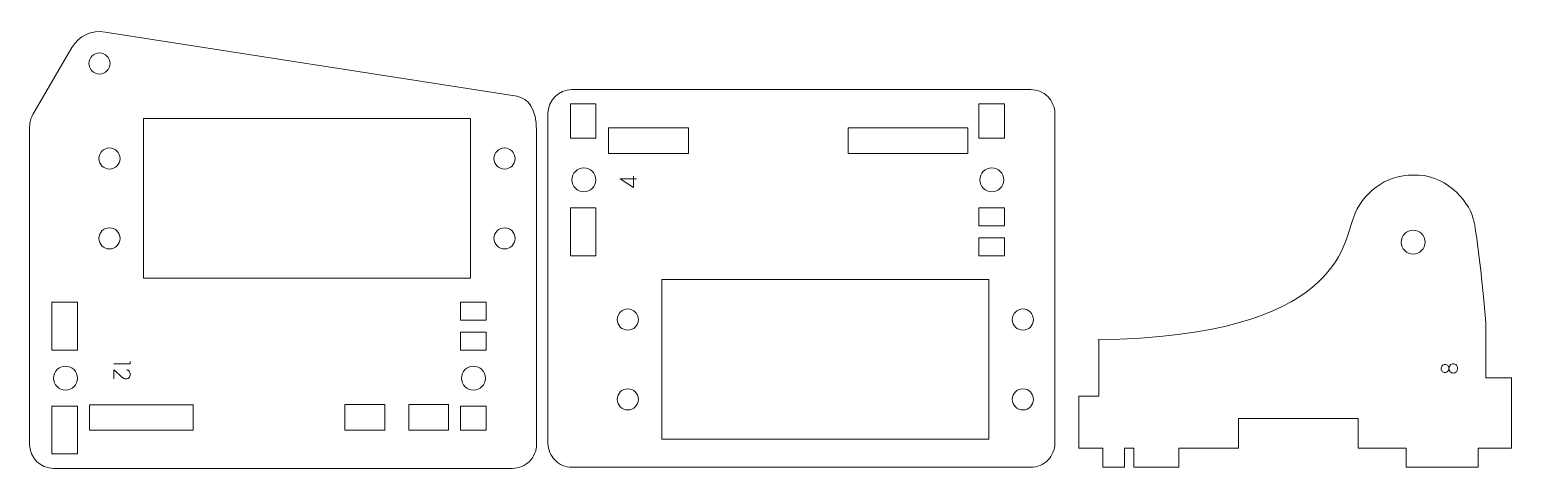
# Model space of a CAD drawing. Header units: centimetres. Extents: x -8.7 to 9.9, y -20.6 to -15.1.
import ezdxf

# ---------------------------------------------------------------- set-up
doc = ezdxf.new("R2010")
doc.units = ezdxf.units.CM
doc.header["$MEASUREMENT"] = 0
doc.layers.add('Layer 1', color=7, linetype='Continuous')

msp = doc.modelspace()

# ---------------------------------------------------------------- linework, layer by layer
at = {"layer": 'Layer 1', "color": 250, "lineweight": 9}
for points in [[(-7.26791, -18.22147), (-3.16791, -18.22147), (-3.16791, -16.22147), (-7.26791, -16.22147)], [(-0.77351, -20.23793), (3.32649, -20.23793), (3.32649, -18.23793), (-0.77351, -18.23793)]]:
    msp.add_lwpolyline(points, close=True, dxfattribs=at)
for centre in [(-7.69291, -16.72147), (-2.74291, -16.72147), (-7.69291, -17.72147), (-2.74291, -17.72147), (-1.19851, -18.73793), (3.75149, -18.73793), (-1.19851, -19.73793), (3.75149, -19.73793)]:
    msp.add_circle(centre, 0.1325, dxfattribs=at)
for points, knots in [([(-2.34291, -20.30147), (-2.34289, -20.38103), (-2.37451, -20.45733), (-2.43077, -20.51359), (-2.43077, -20.51359), (-2.48703, -20.56985), (-2.56333, -20.60146), (-2.64291, -20.60146), (-2.64291, -20.60146), (-2.64291, -20.60146), (-8.39291, -20.60146), (-8.39291, -20.60146), (-8.39291, -20.60146), (-8.55859, -20.60146), (-8.6929, -20.46714), (-8.6929, -20.30147), (-8.6929, -20.30147), (-8.6929, -20.30147), (-8.69291, -16.32147), (-8.69291, -16.32147), (-8.69291, -16.32147), (-8.69291, -16.26853), (-8.6789, -16.21656), (-8.65232, -16.17079), (-8.65232, -16.17079), (-8.65232, -16.17079), (-8.16403, -15.33009), (-8.16403, -15.33009), (-8.16403, -15.33009), (-8.07915, -15.18396), (-7.91159, -15.10692), (-7.74541, -15.13766), (-7.74541, -15.13766), (-7.74541, -15.13766), (-2.58836, -15.94117), (-2.58836, -15.94117), (-2.58836, -15.94117), (-2.44612, -15.96747), (-2.34289, -16.09153), (-2.34289, -16.38618), (-2.34289, -16.38618), (-2.34289, -16.38618), (-2.34291, -20.30147), (-2.34291, -20.30147)], [0, 0, 0, 0, 0.08333333, 0.08333333, 0.08333333, 0.08333333, 0.16666667, 0.16666667, 0.16666667, 0.16666667, 0.25, 0.25, 0.25, 0.25, 0.33333333, 0.33333333, 0.33333333, 0.33333333, 0.41666667, 0.41666667, 0.41666667, 0.41666667, 0.5, 0.5, 0.5, 0.5, 0.58333333, 0.58333333, 0.58333333, 0.58333333, 0.66666667, 0.66666667, 0.66666667, 0.66666667, 0.75, 0.75, 0.75, 0.75, 0.83333333, 0.83333333, 0.83333333, 0.83333333, 1, 1, 1, 1]), ([(-7.95064, -15.53099), (-7.95064, -15.45782), (-7.89131, -15.39849), (-7.81814, -15.39849), (-7.81814, -15.39849), (-7.74496, -15.39849), (-7.68564, -15.45781), (-7.68564, -15.53099), (-7.68564, -15.53099), (-7.68564, -15.60417), (-7.74496, -15.66349), (-7.81814, -15.66349), (-7.81814, -15.66349), (-7.89131, -15.66349), (-7.95064, -15.60417), (-7.95064, -15.53099)], [0, 0, 0, 0, 0.2, 0.2, 0.2, 0.2, 0.4, 0.4, 0.4, 0.4, 0.6, 0.6, 0.6, 0.6, 1, 1, 1, 1]), ([(-2.19849, -16.15793), (-2.19851, -16.15793), (-2.19851, -20.28793), (-2.19851, -20.28793), (-2.19851, -20.28793), (-2.19851, -20.3675), (-2.1669, -20.44381), (-2.11064, -20.50007), (-2.11064, -20.50007), (-2.05438, -20.55633), (-1.97807, -20.58793), (-1.89851, -20.58793), (-1.89851, -20.58793), (-1.89851, -20.58793), (3.85149, -20.58793), (3.85149, -20.58793), (3.85149, -20.58793), (3.93106, -20.58793), (4.00738, -20.55633), (4.06364, -20.50007), (4.06364, -20.50007), (4.1199, -20.44381), (4.15149, -20.3675), (4.15149, -20.28793), (4.15149, -20.28793), (4.15149, -20.28793), (4.15149, -16.15793), (4.15149, -16.15793), (4.15149, -16.15793), (4.15149, -16.07837), (4.1199, -16.00207), (4.06364, -15.94581), (4.06364, -15.94581), (4.00738, -15.88955), (3.93106, -15.85794), (3.85149, -15.85794), (3.85149, -15.85794), (3.85149, -15.85794), (-1.89851, -15.85794), (-1.89851, -15.85794), (-1.89851, -15.85794), (-2.06419, -15.85794), (-2.19849, -15.99226), (-2.19849, -16.15793)], [0, 0, 0, 0, 0.08333333, 0.08333333, 0.08333333, 0.08333333, 0.16666667, 0.16666667, 0.16666667, 0.16666667, 0.25, 0.25, 0.25, 0.25, 0.33333333, 0.33333333, 0.33333333, 0.33333333, 0.41666667, 0.41666667, 0.41666667, 0.41666667, 0.5, 0.5, 0.5, 0.5, 0.58333333, 0.58333333, 0.58333333, 0.58333333, 0.66666667, 0.66666667, 0.66666667, 0.66666667, 0.75, 0.75, 0.75, 0.75, 0.83333333, 0.83333333, 0.83333333, 0.83333333, 1, 1, 1, 1]), ([(-1.91851, -16.46793), (-1.91851, -16.46793), (-1.91851, -16.03793), (-1.91851, -16.03793), (-1.91851, -16.03793), (-1.91851, -16.03793), (-1.59851, -16.03793), (-1.59851, -16.03793), (-1.59851, -16.03793), (-1.59851, -16.03793), (-1.59851, -16.46793), (-1.59851, -16.46793), (-1.59851, -16.46793), (-1.59851, -16.46793), (-1.91851, -16.46793), (-1.91851, -16.46793)], [0, 0, 0, 0, 0.2, 0.2, 0.2, 0.2, 0.4, 0.4, 0.4, 0.4, 0.6, 0.6, 0.6, 0.6, 1, 1, 1, 1]), ([(3.52149, -16.03793), (3.52149, -16.03793), (3.52149, -16.46793), (3.52149, -16.46793), (3.52149, -16.46793), (3.52149, -16.46793), (3.20149, -16.46793), (3.20149, -16.46793), (3.20149, -16.46793), (3.20149, -16.46793), (3.20149, -16.03793), (3.20149, -16.03793), (3.20149, -16.03793), (3.20149, -16.03793), (3.52149, -16.03793), (3.52149, -16.03793)], [0, 0, 0, 0, 0.2, 0.2, 0.2, 0.2, 0.4, 0.4, 0.4, 0.4, 0.6, 0.6, 0.6, 0.6, 1, 1, 1, 1]), ([(-0.43851, -16.33793), (-0.43851, -16.33793), (-0.43851, -16.65793), (-0.43851, -16.65793), (-0.43851, -16.65793), (-0.43851, -16.65793), (-1.43851, -16.65793), (-1.43851, -16.65793), (-1.43851, -16.65793), (-1.43851, -16.65793), (-1.43851, -16.33793), (-1.43851, -16.33793), (-1.43851, -16.33793), (-1.43851, -16.33793), (-0.43851, -16.33793), (-0.43851, -16.33793)], [0, 0, 0, 0, 0.2, 0.2, 0.2, 0.2, 0.4, 0.4, 0.4, 0.4, 0.6, 0.6, 0.6, 0.6, 1, 1, 1, 1]), ([(1.56149, -16.33793), (1.56149, -16.33793), (3.06149, -16.33793), (3.06149, -16.33793), (3.06149, -16.33793), (3.06149, -16.33793), (3.06149, -16.65793), (3.06149, -16.65793), (3.06149, -16.65793), (3.06149, -16.65793), (1.56149, -16.65793), (1.56149, -16.65793), (1.56149, -16.65793), (1.56149, -16.65793), (1.56149, -16.33793), (1.56149, -16.33793)], [0, 0, 0, 0, 0.2, 0.2, 0.2, 0.2, 0.4, 0.4, 0.4, 0.4, 0.6, 0.6, 0.6, 0.6, 1, 1, 1, 1]), ([(-1.89849, -16.98793), (-1.8985, -17.07078), (-1.83135, -17.13792), (-1.74851, -17.13792), (-1.74851, -17.13792), (-1.66566, -17.13793), (-1.59852, -17.07078), (-1.59852, -16.98794), (-1.59852, -16.98794), (-1.59851, -16.90509), (-1.66566, -16.83795), (-1.7485, -16.83794), (-1.7485, -16.83794), (-1.83135, -16.83794), (-1.89849, -16.90509), (-1.89849, -16.98793)], [0, 0, 0, 0, 0.2, 0.2, 0.2, 0.2, 0.4, 0.4, 0.4, 0.4, 0.6, 0.6, 0.6, 0.6, 1, 1, 1, 1]), ([(3.21151, -16.98793), (3.2115, -17.07078), (3.27865, -17.13793), (3.3615, -17.13793), (3.3615, -17.13793), (3.44434, -17.13794), (3.51148, -17.07078), (3.51148, -16.98794), (3.51148, -16.98794), (3.5115, -16.90509), (3.44434, -16.83794), (3.3615, -16.83793), (3.3615, -16.83793), (3.27865, -16.83793), (3.21151, -16.90509), (3.21151, -16.98793)], [0, 0, 0, 0, 0.2, 0.2, 0.2, 0.2, 0.4, 0.4, 0.4, 0.4, 0.6, 0.6, 0.6, 0.6, 1, 1, 1, 1]), ([(-1.29452, -16.97452), (-1.29452, -16.97452), (-1.12829, -17.08571), (-1.12829, -17.08571), (-1.12829, -17.08571), (-1.12829, -17.08571), (-1.12829, -16.9415), (-1.12829, -16.9415), (-1.12829, -16.9415), (-1.12829, -16.9415), (-1.12829, -17.08571), (-1.12829, -17.08571), (-1.12829, -17.08571), (-1.12829, -17.08571), (-1.29452, -16.97452), (-1.29452, -16.97452), (-1.29452, -16.97452), (-1.29452, -16.97452), (-1.08991, -16.97452), (-1.08991, -16.97452), (-1.08991, -16.97452), (-1.08991, -16.97452), (-1.29452, -16.97452), (-1.29452, -16.97452)], [0, 0, 0, 0, 0.14285714, 0.14285714, 0.14285714, 0.14285714, 0.28571429, 0.28571429, 0.28571429, 0.28571429, 0.42857143, 0.42857143, 0.42857143, 0.42857143, 0.57142857, 0.57142857, 0.57142857, 0.57142857, 0.71428571, 0.71428571, 0.71428571, 0.71428571, 1, 1, 1, 1]), ([(9.87149, -19.46793), (9.87149, -19.46793), (9.8515, -19.46793), (9.8515, -19.46793), (9.8515, -19.46793), (9.8515, -19.46793), (9.5515, -19.46793), (9.5515, -19.46793), (9.5515, -19.46793), (9.5515, -19.46793), (9.5515, -18.77793), (9.5515, -18.77793), (9.5515, -18.77793), (9.45692, -17.69996), (9.39482, -17.46653), (9.39398, -17.47545), (9.39398, -17.47545), (9.33107, -17.22899), (9.01653, -16.90796), (8.64148, -16.92755), (8.64148, -16.92755), (8.29378, -16.92755), (7.99851, -17.15211), (7.89278, -17.46408), (7.89278, -17.46408), (7.76909, -17.78232), (7.71684, -18.95068), (4.6915, -18.99116), (4.6915, -18.99116), (4.6915, -18.99116), (4.70149, -18.99116), (4.70149, -18.99116), (4.70149, -18.99116), (4.70149, -18.99116), (4.70149, -19.69794), (4.70149, -19.69794), (4.70149, -19.69794), (4.70149, -19.69794), (4.45148, -19.69794), (4.45149, -19.69794), (4.45149, -19.69794), (4.45149, -19.69794), (4.45149, -20.34793), (4.45149, -20.34793), (4.45149, -20.34793), (4.45148, -20.34793), (4.75364, -20.34793), (4.75364, -20.34793), (4.75364, -20.34793), (4.75364, -20.34793), (4.75364, -20.58793), (4.75364, -20.58792), (4.75364, -20.58792), (4.75364, -20.58792), (5.02364, -20.58792), (5.02364, -20.58792), (5.02364, -20.58792), (5.02364, -20.58792), (5.02364, -20.34792), (5.02364, -20.34792), (5.02364, -20.34792), (5.02364, -20.34793), (5.14148, -20.34793), (5.14148, -20.34793), (5.14148, -20.34793), (5.14148, -20.34793), (5.14148, -20.58793), (5.14148, -20.58793), (5.14148, -20.58793), (5.14148, -20.58793), (5.70364, -20.58793), (5.70364, -20.58793), (5.70364, -20.58793), (5.70364, -20.58793), (5.70364, -20.34793), (5.70364, -20.34793), (5.70364, -20.34793), (5.70364, -20.34793), (6.45021, -20.34793), (6.45021, -20.34793), (6.45021, -20.34793), (6.45021, -20.34793), (6.45149, -20.34793), (6.45149, -20.34793), (6.45149, -20.34793), (6.45149, -20.34793), (6.45149, -19.97791), (6.45149, -19.97791), (6.45149, -19.97791), (6.45149, -19.97791), (7.95149, -19.97791), (7.95149, -19.97791), (7.95149, -19.97791), (7.95149, -19.97791), (7.95149, -20.34791), (7.95149, -20.34791), (7.95149, -20.34791), (7.95149, -20.34791), (8.5554, -20.34791), (8.5554, -20.34791), (8.5554, -20.34791), (8.5554, -20.34791), (8.5554, -20.58793), (8.5554, -20.58793), (8.5554, -20.58793), (8.5554, -20.58793), (9.45543, -20.58793), (9.45543, -20.58793), (9.45543, -20.58793), (9.45543, -20.58793), (9.45543, -20.34793), (9.45543, -20.34793), (9.45543, -20.34793), (9.45543, -20.34793), (9.87149, -20.34793), (9.87149, -20.34793), (9.87149, -20.34793), (9.87149, -20.34793), (9.87149, -19.46793), (9.87149, -19.46793)], [0, 0, 0, 0, 0.03225806, 0.03225806, 0.03225806, 0.03225806, 0.06451613, 0.06451613, 0.06451613, 0.06451613, 0.09677419, 0.09677419, 0.09677419, 0.09677419, 0.12903226, 0.12903226, 0.12903226, 0.12903226, 0.16129032, 0.16129032, 0.16129032, 0.16129032, 0.19354839, 0.19354839, 0.19354839, 0.19354839, 0.22580645, 0.22580645, 0.22580645, 0.22580645, 0.25806452, 0.25806452, 0.25806452, 0.25806452, 0.29032258, 0.29032258, 0.29032258, 0.29032258, 0.32258065, 0.32258065, 0.32258065, 0.32258065, 0.35483871, 0.35483871, 0.35483871, 0.35483871, 0.38709677, 0.38709677, 0.38709677, 0.38709677, 0.41935484, 0.41935484, 0.41935484, 0.41935484, 0.4516129, 0.4516129, 0.4516129, 0.4516129, 0.48387097, 0.48387097, 0.48387097, 0.48387097, 0.51612903, 0.51612903, 0.51612903, 0.51612903, 0.5483871, 0.5483871, 0.5483871, 0.5483871, 0.58064516, 0.58064516, 0.58064516, 0.58064516, 0.61290323, 0.61290323, 0.61290323, 0.61290323, 0.64516129, 0.64516129, 0.64516129, 0.64516129, 0.67741935, 0.67741935, 0.67741935, 0.67741935, 0.70967742, 0.70967742, 0.70967742, 0.70967742, 0.74193548, 0.74193548, 0.74193548, 0.74193548, 0.77419355, 0.77419355, 0.77419355, 0.77419355, 0.80645161, 0.80645161, 0.80645161, 0.80645161, 0.83870968, 0.83870968, 0.83870968, 0.83870968, 0.87096774, 0.87096774, 0.87096774, 0.87096774, 0.90322581, 0.90322581, 0.90322581, 0.90322581, 0.93548387, 0.93548387, 0.93548387, 0.93548387, 1, 1, 1, 1]), ([(-1.91853, -17.33791), (-1.91853, -17.33791), (-1.91853, -17.93791), (-1.91853, -17.93791), (-1.91853, -17.93791), (-1.91853, -17.93791), (-1.59853, -17.93791), (-1.59853, -17.93791), (-1.59853, -17.93791), (-1.59853, -17.93791), (-1.59853, -17.33791), (-1.59853, -17.33791), (-1.59853, -17.33791), (-1.59853, -17.33791), (-1.91853, -17.33791), (-1.91853, -17.33791)], [0, 0, 0, 0, 0.2, 0.2, 0.2, 0.2, 0.4, 0.4, 0.4, 0.4, 0.6, 0.6, 0.6, 0.6, 1, 1, 1, 1]), ([(3.20149, -17.56262), (3.20149, -17.56262), (3.20149, -17.33793), (3.20149, -17.33793), (3.20149, -17.33793), (3.20149, -17.33793), (3.52149, -17.33793), (3.52149, -17.33793), (3.52149, -17.33793), (3.52149, -17.33793), (3.52149, -17.56262), (3.52149, -17.56262), (3.52149, -17.56262), (3.52149, -17.56262), (3.20149, -17.56262), (3.20149, -17.56262)], [0, 0, 0, 0, 0.2, 0.2, 0.2, 0.2, 0.4, 0.4, 0.4, 0.4, 0.6, 0.6, 0.6, 0.6, 1, 1, 1, 1]), ([(8.79148, -17.76793), (8.79149, -17.68508), (8.72434, -17.61794), (8.6415, -17.61794), (8.6415, -17.61794), (8.55865, -17.61793), (8.49151, -17.68508), (8.49151, -17.76792), (8.49151, -17.76792), (8.4915, -17.85077), (8.55865, -17.91791), (8.64149, -17.91792), (8.64149, -17.91792), (8.72434, -17.91792), (8.79148, -17.85077), (8.79148, -17.76793)], [0, 0, 0, 0, 0.2, 0.2, 0.2, 0.2, 0.4, 0.4, 0.4, 0.4, 0.6, 0.6, 0.6, 0.6, 1, 1, 1, 1]), ([(3.52149, -17.71324), (3.52149, -17.71324), (3.52149, -17.93793), (3.52149, -17.93793), (3.52149, -17.93793), (3.52149, -17.93793), (3.20149, -17.93793), (3.20149, -17.93793), (3.20149, -17.93793), (3.20149, -17.93793), (3.20149, -17.71324), (3.20149, -17.71324), (3.20149, -17.71324), (3.20149, -17.71324), (3.52149, -17.71324), (3.52149, -17.71324)], [0, 0, 0, 0, 0.2, 0.2, 0.2, 0.2, 0.4, 0.4, 0.4, 0.4, 0.6, 0.6, 0.6, 0.6, 1, 1, 1, 1]), ([(-8.09291, -19.12147), (-8.09291, -19.12147), (-8.09291, -18.52147), (-8.09291, -18.52147), (-8.09291, -18.52147), (-8.09291, -18.52147), (-8.41291, -18.52147), (-8.41291, -18.52147), (-8.41291, -18.52147), (-8.41291, -18.52147), (-8.41291, -19.12147), (-8.41291, -19.12147), (-8.41291, -19.12147), (-8.41291, -19.12147), (-8.09291, -19.12147), (-8.09291, -19.12147)], [0, 0, 0, 0, 0.2, 0.2, 0.2, 0.2, 0.4, 0.4, 0.4, 0.4, 0.6, 0.6, 0.6, 0.6, 1, 1, 1, 1]), ([(-2.9729, -18.52085), (-2.9729, -18.52085), (-2.9729, -18.52147), (-2.9729, -18.52147), (-2.9729, -18.52147), (-2.9729, -18.52147), (-3.29291, -18.52147), (-3.29291, -18.52147), (-3.29291, -18.52147), (-3.29291, -18.52147), (-3.29291, -18.74616), (-3.29291, -18.74616), (-3.29291, -18.74616), (-3.29291, -18.74616), (-2.9729, -18.74616), (-2.9729, -18.74616), (-2.9729, -18.74616), (-2.9729, -18.74616), (-2.9729, -18.52085), (-2.9729, -18.52085)], [0, 0, 0, 0, 0.16666667, 0.16666667, 0.16666667, 0.16666667, 0.33333333, 0.33333333, 0.33333333, 0.33333333, 0.5, 0.5, 0.5, 0.5, 0.66666667, 0.66666667, 0.66666667, 0.66666667, 1, 1, 1, 1]), ([(-3.29291, -18.89616), (-3.29291, -18.89616), (-3.29291, -18.89678), (-3.29291, -18.89678), (-3.29291, -18.89678), (-3.29291, -18.89678), (-3.29291, -19.12147), (-3.29291, -19.12147), (-3.29291, -19.12147), (-3.29291, -19.12147), (-2.9729, -19.12147), (-2.9729, -19.12147), (-2.9729, -19.12147), (-2.9729, -19.12147), (-2.9729, -18.89616), (-2.9729, -18.89616), (-2.9729, -18.89616), (-2.9729, -18.89616), (-3.29291, -18.89616), (-3.29291, -18.89616)], [0, 0, 0, 0, 0.16666667, 0.16666667, 0.16666667, 0.16666667, 0.33333333, 0.33333333, 0.33333333, 0.33333333, 0.5, 0.5, 0.5, 0.5, 0.66666667, 0.66666667, 0.66666667, 0.66666667, 1, 1, 1, 1]), ([(-7.43381, -19.29374), (-7.43381, -19.29374), (-7.43381, -19.26467), (-7.43381, -19.26467), (-7.43381, -19.26467), (-7.43381, -19.26467), (-7.43381, -19.29374), (-7.43381, -19.29374), (-7.43381, -19.29374), (-7.43381, -19.29374), (-7.63701, -19.29374), (-7.63701, -19.29374), (-7.63701, -19.29374), (-7.63701, -19.29374), (-7.43381, -19.29374), (-7.43381, -19.29374)], [0, 0, 0, 0, 0.2, 0.2, 0.2, 0.2, 0.4, 0.4, 0.4, 0.4, 0.6, 0.6, 0.6, 0.6, 1, 1, 1, 1]), ([(9.08974, -19.35021), (9.08974, -19.35717), (9.08847, -19.36376), (9.08593, -19.36997), (9.08593, -19.36997), (9.08339, -19.37618), (9.07991, -19.38159), (9.07549, -19.3862), (9.07549, -19.3862), (9.07106, -19.39081), (9.06594, -19.39447), (9.0601, -19.3972), (9.0601, -19.3972), (9.05427, -19.39993), (9.04797, -19.40129), (9.0412, -19.40129), (9.0412, -19.40129), (9.03442, -19.40129), (9.02807, -19.39993), (9.02215, -19.3972), (9.02215, -19.3972), (9.01622, -19.39447), (9.01105, -19.39081), (9.00662, -19.3862), (9.00662, -19.3862), (9.0022, -19.38159), (8.99872, -19.37618), (8.99618, -19.36997), (8.99618, -19.36997), (8.99364, -19.36376), (8.99237, -19.35717), (8.99237, -19.35021), (8.99237, -19.35021), (8.99237, -19.34325), (8.99364, -19.33667), (8.99618, -19.33046), (8.99618, -19.33046), (8.99872, -19.32425), (9.0022, -19.31884), (9.00662, -19.31423), (9.00662, -19.31423), (9.01105, -19.30962), (9.01622, -19.30595), (9.02215, -19.30322), (9.02215, -19.30322), (9.02807, -19.3005), (9.03442, -19.29913), (9.0412, -19.29913), (9.0412, -19.29913), (9.04797, -19.29913), (9.05427, -19.3005), (9.0601, -19.30322), (9.0601, -19.30322), (9.06594, -19.30595), (9.07106, -19.30962), (9.07549, -19.31423), (9.07549, -19.31423), (9.07991, -19.31884), (9.08339, -19.32425), (9.08593, -19.33046), (9.08593, -19.33046), (9.08847, -19.33667), (9.08974, -19.34325), (9.08974, -19.35021)], [0, 0, 0, 0, 0.05882353, 0.05882353, 0.05882353, 0.05882353, 0.11764706, 0.11764706, 0.11764706, 0.11764706, 0.17647059, 0.17647059, 0.17647059, 0.17647059, 0.23529412, 0.23529412, 0.23529412, 0.23529412, 0.29411765, 0.29411765, 0.29411765, 0.29411765, 0.35294118, 0.35294118, 0.35294118, 0.35294118, 0.41176471, 0.41176471, 0.41176471, 0.41176471, 0.47058824, 0.47058824, 0.47058824, 0.47058824, 0.52941176, 0.52941176, 0.52941176, 0.52941176, 0.58823529, 0.58823529, 0.58823529, 0.58823529, 0.64705882, 0.64705882, 0.64705882, 0.64705882, 0.70588235, 0.70588235, 0.70588235, 0.70588235, 0.76470588, 0.76470588, 0.76470588, 0.76470588, 0.82352941, 0.82352941, 0.82352941, 0.82352941, 0.88235294, 0.88235294, 0.88235294, 0.88235294, 1, 1, 1, 1]), ([(9.08974, -19.35021), (9.08974, -19.35717), (9.08847, -19.36376), (9.08593, -19.36997), (9.08593, -19.36997), (9.08339, -19.37618), (9.07991, -19.38159), (9.07549, -19.3862), (9.07549, -19.3862), (9.07106, -19.39081), (9.06594, -19.39447), (9.0601, -19.3972), (9.0601, -19.3972), (9.05427, -19.39993), (9.04797, -19.40129), (9.0412, -19.40129), (9.0412, -19.40129), (9.03442, -19.40129), (9.02807, -19.39993), (9.02215, -19.3972), (9.02215, -19.3972), (9.01622, -19.39447), (9.01105, -19.39081), (9.00662, -19.3862), (9.00662, -19.3862), (9.0022, -19.38159), (8.99872, -19.37618), (8.99618, -19.36997), (8.99618, -19.36997), (8.99364, -19.36376), (8.99237, -19.35717), (8.99237, -19.35021), (8.99237, -19.35021), (8.99237, -19.34325), (8.99364, -19.33667), (8.99618, -19.33046), (8.99618, -19.33046), (8.99872, -19.32425), (9.0022, -19.31884), (9.00662, -19.31423), (9.00662, -19.31423), (9.01105, -19.30962), (9.01622, -19.30595), (9.02215, -19.30322), (9.02215, -19.30322), (9.02807, -19.3005), (9.03442, -19.29913), (9.0412, -19.29913), (9.0412, -19.29913), (9.04797, -19.29913), (9.05427, -19.3005), (9.0601, -19.30322), (9.0601, -19.30322), (9.06594, -19.30595), (9.07106, -19.30962), (9.07549, -19.31423), (9.07549, -19.31423), (9.07991, -19.31884), (9.08339, -19.32425), (9.08593, -19.33046), (9.08593, -19.33046), (9.08847, -19.33667), (9.08974, -19.34325), (9.08974, -19.35021)], [0, 0, 0, 0, 0.05882353, 0.05882353, 0.05882353, 0.05882353, 0.11764706, 0.11764706, 0.11764706, 0.11764706, 0.17647059, 0.17647059, 0.17647059, 0.17647059, 0.23529412, 0.23529412, 0.23529412, 0.23529412, 0.29411765, 0.29411765, 0.29411765, 0.29411765, 0.35294118, 0.35294118, 0.35294118, 0.35294118, 0.41176471, 0.41176471, 0.41176471, 0.41176471, 0.47058824, 0.47058824, 0.47058824, 0.47058824, 0.52941176, 0.52941176, 0.52941176, 0.52941176, 0.58823529, 0.58823529, 0.58823529, 0.58823529, 0.64705882, 0.64705882, 0.64705882, 0.64705882, 0.70588235, 0.70588235, 0.70588235, 0.70588235, 0.76470588, 0.76470588, 0.76470588, 0.76470588, 0.82352941, 0.82352941, 0.82352941, 0.82352941, 0.88235294, 0.88235294, 0.88235294, 0.88235294, 1, 1, 1, 1]), ([(9.19811, -19.35021), (9.19811, -19.35812), (9.1967, -19.36555), (9.19388, -19.37251), (9.19388, -19.37251), (9.19105, -19.37947), (9.18715, -19.38558), (9.18216, -19.39085), (9.18216, -19.39085), (9.17718, -19.39612), (9.17139, -19.40026), (9.16481, -19.40327), (9.16481, -19.40327), (9.15822, -19.40628), (9.15126, -19.40779), (9.14392, -19.40779), (9.14392, -19.40779), (9.13659, -19.40779), (9.12962, -19.40628), (9.12304, -19.40327), (9.12304, -19.40327), (9.11645, -19.40026), (9.11072, -19.39612), (9.10582, -19.39085), (9.10582, -19.39085), (9.10093, -19.38558), (9.09703, -19.37947), (9.09411, -19.37251), (9.09411, -19.37251), (9.0912, -19.36555), (9.08974, -19.35812), (9.08974, -19.35021), (9.08974, -19.35021), (9.08974, -19.34231), (9.0912, -19.33483), (9.09411, -19.32778), (9.09411, -19.32778), (9.09703, -19.32072), (9.10093, -19.31456), (9.10582, -19.30929), (9.10582, -19.30929), (9.11072, -19.30402), (9.11645, -19.29988), (9.12304, -19.29687), (9.12304, -19.29687), (9.12962, -19.29386), (9.13659, -19.29236), (9.14392, -19.29236), (9.14392, -19.29236), (9.15126, -19.29236), (9.15822, -19.29386), (9.16481, -19.29687), (9.16481, -19.29687), (9.17139, -19.29988), (9.17718, -19.30402), (9.18216, -19.30929), (9.18216, -19.30929), (9.18715, -19.31456), (9.19105, -19.32072), (9.19388, -19.32778), (9.19388, -19.32778), (9.1967, -19.33483), (9.19811, -19.34231), (9.19811, -19.35021)], [0, 0, 0, 0, 0.05882353, 0.05882353, 0.05882353, 0.05882353, 0.11764706, 0.11764706, 0.11764706, 0.11764706, 0.17647059, 0.17647059, 0.17647059, 0.17647059, 0.23529412, 0.23529412, 0.23529412, 0.23529412, 0.29411765, 0.29411765, 0.29411765, 0.29411765, 0.35294118, 0.35294118, 0.35294118, 0.35294118, 0.41176471, 0.41176471, 0.41176471, 0.41176471, 0.47058824, 0.47058824, 0.47058824, 0.47058824, 0.52941176, 0.52941176, 0.52941176, 0.52941176, 0.58823529, 0.58823529, 0.58823529, 0.58823529, 0.64705882, 0.64705882, 0.64705882, 0.64705882, 0.70588235, 0.70588235, 0.70588235, 0.70588235, 0.76470588, 0.76470588, 0.76470588, 0.76470588, 0.82352941, 0.82352941, 0.82352941, 0.82352941, 0.88235294, 0.88235294, 0.88235294, 0.88235294, 1, 1, 1, 1]), ([(9.19811, -19.35021), (9.19811, -19.35812), (9.1967, -19.36555), (9.19388, -19.37251), (9.19388, -19.37251), (9.19105, -19.37947), (9.18715, -19.38558), (9.18216, -19.39085), (9.18216, -19.39085), (9.17718, -19.39612), (9.17139, -19.40026), (9.16481, -19.40327), (9.16481, -19.40327), (9.15822, -19.40628), (9.15126, -19.40779), (9.14392, -19.40779), (9.14392, -19.40779), (9.13659, -19.40779), (9.12962, -19.40628), (9.12304, -19.40327), (9.12304, -19.40327), (9.11645, -19.40026), (9.11072, -19.39612), (9.10582, -19.39085), (9.10582, -19.39085), (9.10093, -19.38558), (9.09703, -19.37947), (9.09411, -19.37251), (9.09411, -19.37251), (9.0912, -19.36555), (9.08974, -19.35812), (9.08974, -19.35021), (9.08974, -19.35021), (9.08974, -19.34231), (9.0912, -19.33483), (9.09411, -19.32778), (9.09411, -19.32778), (9.09703, -19.32072), (9.10093, -19.31456), (9.10582, -19.30929), (9.10582, -19.30929), (9.11072, -19.30402), (9.11645, -19.29988), (9.12304, -19.29687), (9.12304, -19.29687), (9.12962, -19.29386), (9.13659, -19.29236), (9.14392, -19.29236), (9.14392, -19.29236), (9.15126, -19.29236), (9.15822, -19.29386), (9.16481, -19.29687), (9.16481, -19.29687), (9.17139, -19.29988), (9.17718, -19.30402), (9.18216, -19.30929), (9.18216, -19.30929), (9.18715, -19.31456), (9.19105, -19.32072), (9.19388, -19.32778), (9.19388, -19.32778), (9.1967, -19.33483), (9.19811, -19.34231), (9.19811, -19.35021)], [0, 0, 0, 0, 0.05882353, 0.05882353, 0.05882353, 0.05882353, 0.11764706, 0.11764706, 0.11764706, 0.11764706, 0.17647059, 0.17647059, 0.17647059, 0.17647059, 0.23529412, 0.23529412, 0.23529412, 0.23529412, 0.29411765, 0.29411765, 0.29411765, 0.29411765, 0.35294118, 0.35294118, 0.35294118, 0.35294118, 0.41176471, 0.41176471, 0.41176471, 0.41176471, 0.47058824, 0.47058824, 0.47058824, 0.47058824, 0.52941176, 0.52941176, 0.52941176, 0.52941176, 0.58823529, 0.58823529, 0.58823529, 0.58823529, 0.64705882, 0.64705882, 0.64705882, 0.64705882, 0.70588235, 0.70588235, 0.70588235, 0.70588235, 0.76470588, 0.76470588, 0.76470588, 0.76470588, 0.82352941, 0.82352941, 0.82352941, 0.82352941, 0.88235294, 0.88235294, 0.88235294, 0.88235294, 1, 1, 1, 1]), ([(-8.39289, -19.47147), (-8.3929, -19.38862), (-8.32575, -19.32148), (-8.24291, -19.32148), (-8.24291, -19.32148), (-8.16006, -19.32147), (-8.09292, -19.38862), (-8.09292, -19.47146), (-8.09292, -19.47146), (-8.09291, -19.55431), (-8.16006, -19.62145), (-8.2429, -19.62146), (-8.2429, -19.62146), (-8.32575, -19.62146), (-8.39289, -19.55431), (-8.39289, -19.47147)], [0, 0, 0, 0, 0.2, 0.2, 0.2, 0.2, 0.4, 0.4, 0.4, 0.4, 0.6, 0.6, 0.6, 0.6, 1, 1, 1, 1]), ([(-7.63701, -19.36853), (-7.6182, -19.38546), (-7.60117, -19.4008), (-7.58593, -19.41453), (-7.58593, -19.41453), (-7.57953, -19.42036), (-7.57313, -19.42615), (-7.56674, -19.43189), (-7.56674, -19.43189), (-7.56034, -19.43763), (-7.55451, -19.4428), (-7.54924, -19.44741), (-7.54924, -19.44741), (-7.54397, -19.45202), (-7.5395, -19.45588), (-7.53583, -19.45898), (-7.53583, -19.45898), (-7.53217, -19.46208), (-7.52986, -19.46392), (-7.52892, -19.46448), (-7.52892, -19.46448), (-7.52704, -19.46561), (-7.52483, -19.46712), (-7.52229, -19.469), (-7.52229, -19.469), (-7.51975, -19.47088), (-7.51674, -19.47271), (-7.51326, -19.4745), (-7.51326, -19.4745), (-7.50978, -19.47629), (-7.50568, -19.47784), (-7.50098, -19.47916), (-7.50098, -19.47916), (-7.49628, -19.48048), (-7.49082, -19.48113), (-7.48461, -19.48113), (-7.48461, -19.48113), (-7.4784, -19.48113), (-7.47219, -19.4801), (-7.46598, -19.47803), (-7.46598, -19.47803), (-7.45978, -19.47596), (-7.45418, -19.47276), (-7.44919, -19.46843), (-7.44919, -19.46843), (-7.44421, -19.46411), (-7.44016, -19.45851), (-7.43706, -19.45164), (-7.43706, -19.45164), (-7.43395, -19.44478), (-7.4324, -19.43645), (-7.4324, -19.42667), (-7.4324, -19.42667), (-7.43259, -19.40691), (-7.43692, -19.39238), (-7.44538, -19.38306), (-7.44538, -19.38306), (-7.45385, -19.37375), (-7.46504, -19.36909), (-7.47897, -19.36909), (-7.47897, -19.36909), (-7.46504, -19.36909), (-7.45385, -19.37375), (-7.44538, -19.38306), (-7.44538, -19.38306), (-7.43692, -19.39238), (-7.43259, -19.40691), (-7.4324, -19.42667), (-7.4324, -19.42667), (-7.4324, -19.43645), (-7.43395, -19.44478), (-7.43706, -19.45164), (-7.43706, -19.45164), (-7.44016, -19.45851), (-7.44421, -19.46411), (-7.44919, -19.46843), (-7.44919, -19.46843), (-7.45418, -19.47276), (-7.45978, -19.47596), (-7.46598, -19.47803), (-7.46598, -19.47803), (-7.47219, -19.4801), (-7.4784, -19.48113), (-7.48461, -19.48113), (-7.48461, -19.48113), (-7.49082, -19.48113), (-7.49628, -19.48048), (-7.50098, -19.47916), (-7.50098, -19.47916), (-7.50568, -19.47784), (-7.50978, -19.47629), (-7.51326, -19.4745), (-7.51326, -19.4745), (-7.51674, -19.47271), (-7.51975, -19.47088), (-7.52229, -19.469), (-7.52229, -19.469), (-7.52483, -19.46712), (-7.52704, -19.46561), (-7.52892, -19.46448), (-7.52892, -19.46448), (-7.52986, -19.46392), (-7.53217, -19.46208), (-7.53583, -19.45898), (-7.53583, -19.45898), (-7.5395, -19.45588), (-7.54397, -19.45202), (-7.54924, -19.44741), (-7.54924, -19.44741), (-7.55451, -19.4428), (-7.56034, -19.43763), (-7.56674, -19.43189), (-7.56674, -19.43189), (-7.57313, -19.42615), (-7.57953, -19.42036), (-7.58593, -19.41453), (-7.58593, -19.41453), (-7.60117, -19.4008), (-7.6182, -19.38546), (-7.63701, -19.36853), (-7.63701, -19.36853), (-7.63701, -19.36853), (-7.63701, -19.47972), (-7.63701, -19.47972), (-7.63701, -19.47972), (-7.63701, -19.47972), (-7.63701, -19.36853), (-7.63701, -19.36853)], [0, 0, 0, 0, 0.03030303, 0.03030303, 0.03030303, 0.03030303, 0.06060606, 0.06060606, 0.06060606, 0.06060606, 0.09090909, 0.09090909, 0.09090909, 0.09090909, 0.12121212, 0.12121212, 0.12121212, 0.12121212, 0.15151515, 0.15151515, 0.15151515, 0.15151515, 0.18181818, 0.18181818, 0.18181818, 0.18181818, 0.21212121, 0.21212121, 0.21212121, 0.21212121, 0.24242424, 0.24242424, 0.24242424, 0.24242424, 0.27272727, 0.27272727, 0.27272727, 0.27272727, 0.3030303, 0.3030303, 0.3030303, 0.3030303, 0.33333333, 0.33333333, 0.33333333, 0.33333333, 0.36363636, 0.36363636, 0.36363636, 0.36363636, 0.39393939, 0.39393939, 0.39393939, 0.39393939, 0.42424242, 0.42424242, 0.42424242, 0.42424242, 0.45454545, 0.45454545, 0.45454545, 0.45454545, 0.48484848, 0.48484848, 0.48484848, 0.48484848, 0.51515152, 0.51515152, 0.51515152, 0.51515152, 0.54545455, 0.54545455, 0.54545455, 0.54545455, 0.57575758, 0.57575758, 0.57575758, 0.57575758, 0.60606061, 0.60606061, 0.60606061, 0.60606061, 0.63636364, 0.63636364, 0.63636364, 0.63636364, 0.66666667, 0.66666667, 0.66666667, 0.66666667, 0.6969697, 0.6969697, 0.6969697, 0.6969697, 0.72727273, 0.72727273, 0.72727273, 0.72727273, 0.75757576, 0.75757576, 0.75757576, 0.75757576, 0.78787879, 0.78787879, 0.78787879, 0.78787879, 0.81818182, 0.81818182, 0.81818182, 0.81818182, 0.84848485, 0.84848485, 0.84848485, 0.84848485, 0.87878788, 0.87878788, 0.87878788, 0.87878788, 0.90909091, 0.90909091, 0.90909091, 0.90909091, 0.93939394, 0.93939394, 0.93939394, 0.93939394, 1, 1, 1, 1]), ([(-3.28289, -19.47147), (-3.2829, -19.38862), (-3.21575, -19.32148), (-3.1329, -19.32148), (-3.1329, -19.32148), (-3.05006, -19.32147), (-2.98292, -19.38862), (-2.98292, -19.47146), (-2.98292, -19.47146), (-2.98291, -19.55431), (-3.05006, -19.62145), (-3.1329, -19.62146), (-3.1329, -19.62146), (-3.21575, -19.62146), (-3.28289, -19.55431), (-3.28289, -19.47147)], [0, 0, 0, 0, 0.2, 0.2, 0.2, 0.2, 0.4, 0.4, 0.4, 0.4, 0.6, 0.6, 0.6, 0.6, 1, 1, 1, 1]), ([(-8.09291, -20.42147), (-8.09291, -20.42147), (-8.09291, -19.82147), (-8.09291, -19.82147), (-8.09291, -19.82147), (-8.09291, -19.82147), (-8.41291, -19.82147), (-8.41291, -19.82147), (-8.41291, -19.82147), (-8.41291, -19.82147), (-8.41291, -20.42147), (-8.41291, -20.42147), (-8.41291, -20.42147), (-8.41291, -20.42147), (-8.09291, -20.42147), (-8.09291, -20.42147)], [0, 0, 0, 0, 0.2, 0.2, 0.2, 0.2, 0.4, 0.4, 0.4, 0.4, 0.6, 0.6, 0.6, 0.6, 1, 1, 1, 1]), ([(-6.643, -19.80151), (-6.643, -19.80151), (-6.643, -19.80493), (-6.643, -19.80493), (-6.643, -19.80493), (-6.643, -19.80493), (-7.943, -19.80493), (-7.943, -19.80493), (-7.943, -19.80493), (-7.943, -19.80493), (-7.943, -20.12493), (-7.943, -20.12493), (-7.943, -20.12493), (-7.943, -20.12493), (-6.643, -20.12493), (-6.643, -20.12493), (-6.643, -20.12493), (-6.643, -20.12493), (-6.643, -19.80151), (-6.643, -19.80151)], [0, 0, 0, 0, 0.16666667, 0.16666667, 0.16666667, 0.16666667, 0.33333333, 0.33333333, 0.33333333, 0.33333333, 0.5, 0.5, 0.5, 0.5, 0.66666667, 0.66666667, 0.66666667, 0.66666667, 1, 1, 1, 1]), ([(-4.2438, -20.12147), (-4.2438, -20.12147), (-4.7438, -20.12147), (-4.7438, -20.12147), (-4.7438, -20.12147), (-4.7438, -20.12147), (-4.7438, -19.80147), (-4.7438, -19.80147), (-4.7438, -19.80147), (-4.7438, -19.80147), (-4.2438, -19.80147), (-4.2438, -19.80147), (-4.2438, -19.80147), (-4.2438, -19.80147), (-4.2438, -20.12147), (-4.2438, -20.12147)], [0, 0, 0, 0, 0.2, 0.2, 0.2, 0.2, 0.4, 0.4, 0.4, 0.4, 0.6, 0.6, 0.6, 0.6, 1, 1, 1, 1]), ([(-3.9438, -20.12147), (-3.9438, -20.12147), (-3.9438, -19.80147), (-3.9438, -19.80147), (-3.9438, -19.80147), (-3.9438, -19.80147), (-3.4438, -19.80147), (-3.4438, -19.80147), (-3.4438, -19.80147), (-3.4438, -19.80147), (-3.4438, -20.12147), (-3.4438, -20.12147), (-3.4438, -20.12147), (-3.4438, -20.12147), (-3.9438, -20.12147), (-3.9438, -20.12147)], [0, 0, 0, 0, 0.2, 0.2, 0.2, 0.2, 0.4, 0.4, 0.4, 0.4, 0.6, 0.6, 0.6, 0.6, 1, 1, 1, 1]), ([(-3.29291, -20.12147), (-3.29291, -20.12147), (-2.9729, -20.12147), (-2.9729, -20.12147), (-2.9729, -20.12147), (-2.9729, -20.12147), (-2.9729, -19.82147), (-2.9729, -19.82147), (-2.9729, -19.82147), (-2.9729, -19.82147), (-3.29291, -19.82147), (-3.29291, -19.82147), (-3.29291, -19.82147), (-3.29291, -19.82147), (-3.29291, -20.12147), (-3.29291, -20.12147)], [0, 0, 0, 0, 0.2, 0.2, 0.2, 0.2, 0.4, 0.4, 0.4, 0.4, 0.6, 0.6, 0.6, 0.6, 1, 1, 1, 1])]:
    msp.add_open_spline(points, degree=3, knots=knots, dxfattribs=at)

doc.saveas('drawing.dxf')
